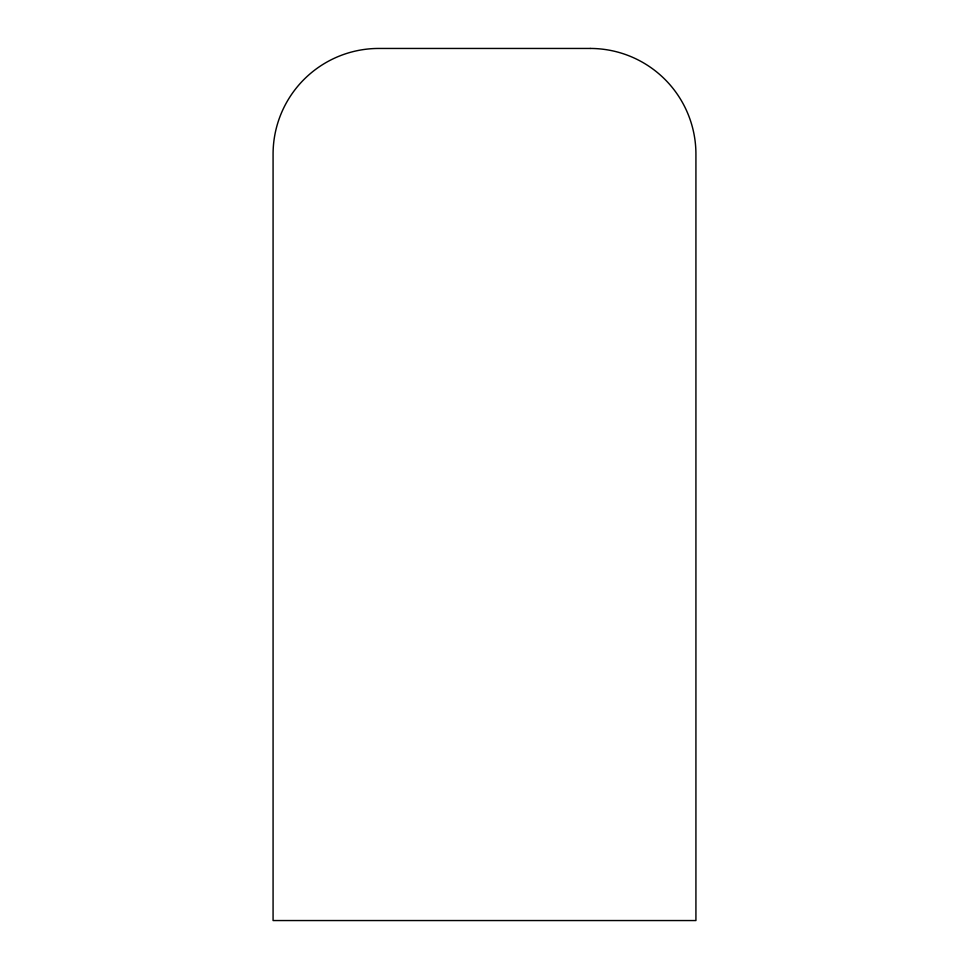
<?xml version="1.0" encoding="UTF-8"?>
<svg xmlns="http://www.w3.org/2000/svg" width="969" height="969" viewBox="0 0 969 969"><rect width="100%" height="100%" fill="white"/><g stroke="black" fill="none" stroke-linecap="round" stroke-linejoin="round"><path stroke-width="1.45" d="M590.206 48.45L378.794 48.45A105.706 105.706 0 0 0 273.076 154.156L273.076 920.55L695.924 920.55L695.924 154.156A105.706 105.706 0 0 0 590.206 48.45"/></g></svg>
